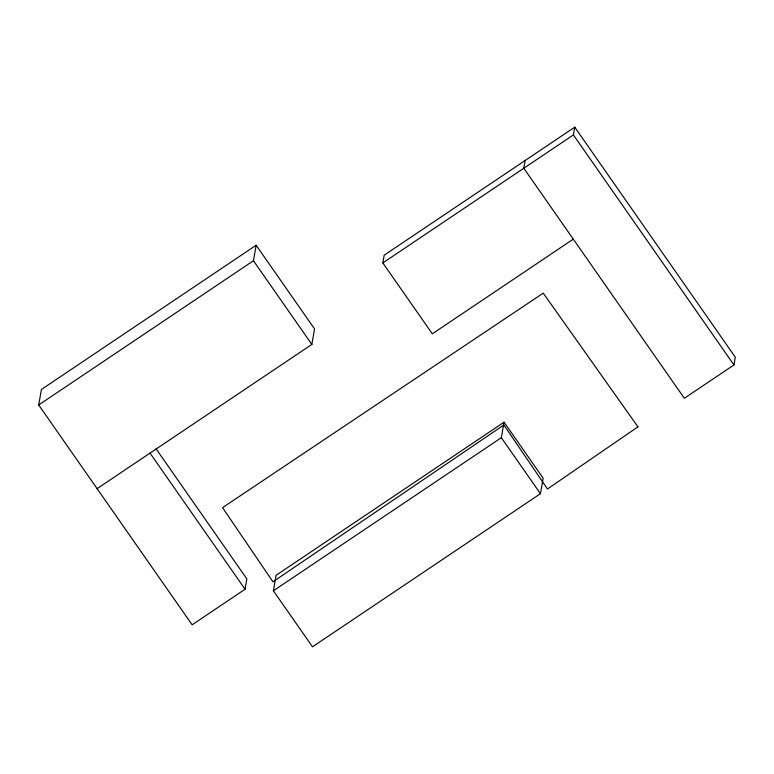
<?xml version="1.0" encoding="UTF-8"?>
<svg xmlns="http://www.w3.org/2000/svg" width="774" height="774" viewBox="0 0 774 774"><rect width="100%" height="100%" fill="white"/><g stroke="black" fill="none" stroke-linecap="round" stroke-linejoin="round"><path stroke-width="1.16" d="M155.971 448.688L246.858 578.923L245.058 589.256L192.126 624.802L38.7 404.976L41.409 389.477L256.146 245.242L314.544 328.921L311.845 344.42L97.098 488.655M311.845 344.42L253.446 260.741L256.146 245.242M273.396 590.794L276.105 575.295L504.058 422.188L543.154 478.206L540.455 493.706L312.493 646.822L273.396 590.794L501.349 437.687L504.058 422.188M573.282 239.147L432.327 333.826L382.84 262.928L384.194 255.178L574.753 127.178L735.3 357.211L733.946 364.96L684.342 398.281L523.804 168.248L525.149 160.499M733.946 364.96L573.399 134.928L574.753 127.178M38.7 404.976L253.446 260.741M382.84 262.928L573.399 134.928M501.349 437.687L540.455 493.706M150.03 453.1L245.058 589.256M637.94 426.851L547.479 488.984L503.855 424.994L272.961 581.816L222.535 507.638L543.242 293.133L637.94 426.851"/></g></svg>
